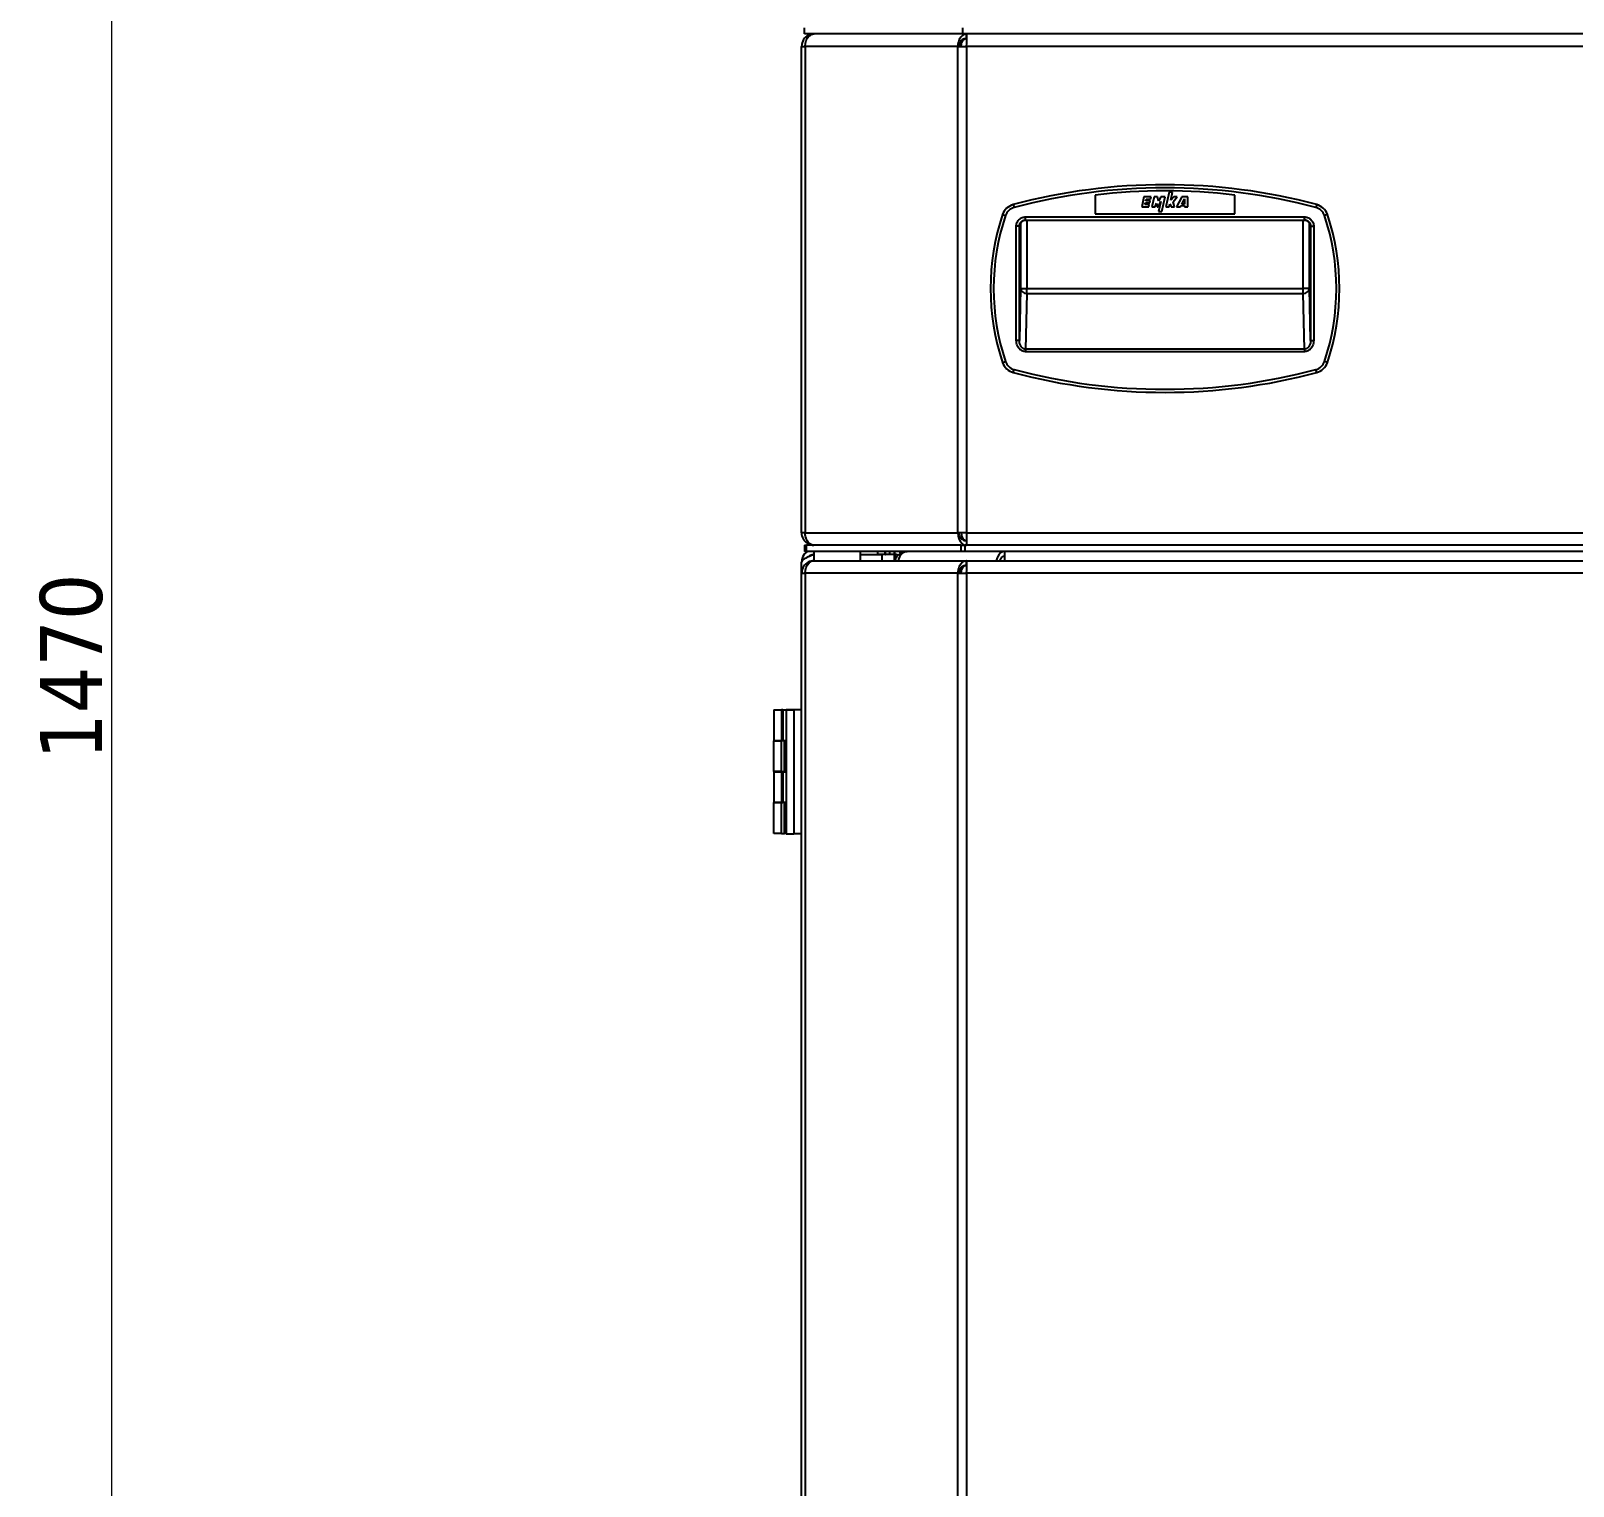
# Model space of a CAD drawing. Header units: millimetres. Extents: x 176 to 2516, y 143 to 1610.
# Drawn here: x 1520.7 to 2018.3, y 612.2 to 1081.8 of the extents above; entities that cross this region are included whole.
import ezdxf

# ---------------------------------------------------------------- set-up
doc = ezdxf.new("R2010")
doc.units = ezdxf.units.MM
doc.layers.add('Widoczne (ISO)', color=7, linetype='Continuous', lineweight=25)
doc.layers.add('Wymiary', color=164, linetype='Continuous', lineweight=9)
doc.styles.add('Tekst notatki (ISO)', font='TAHOMA.TTF')
doc.dimstyles.new('Kopia Domyślne (ISO)', dxfattribs={"dimtxt": 20, "dimasz": 20, "dimexe": 3.175, "dimexo": 0, "dimgap": 2.5, "dimtad": 1, "dimtoh": 1, "dimdec": 0, "dimrnd": 1e-08, "dimzin": 0, "dimtxsty": 'Tekst notatki (ISO)', "dimblk": 'CLOSEDBLANK', "dimcen": 15, "dimdle": 10, "dimclrd": 256, "dimclre": 256, "dimclrt": 7, "dimazin": 0, "dimtfac": 1.001486, "dimtmove": 0, "dimatfit": 2, "dimfxl": 1, "dimtolj": 1, "dimtzin": 0, "dimlwd": -1, "dimlwe": -1, "dimarcsym": 0})

# ---------------------------------------------------------------- blocks, each defined once
blk = doc.blocks.new('_CLOSEDBLANK')
at = {"color": 0, "linetype": 'ByBlock', "lineweight": -2}
for p, q in [((-1, -0.167), (-1, 0.167)), ((-1, 0.167), (0, 0)), ((0, 0), (-1, -0.167))]:
    blk.add_line(p, q, dxfattribs=at)
blk = doc.blocks.new('*D11')
at = {"layer": 'Defpoints', "color": 0}
for p in [(1834.23, 1608.26), (1546.72, 144.94), (1807.51, 144.94)]:
    blk.add_point(p, dxfattribs=at)
at = {"layer": 'Wymiary'}
for p, q in [((1834.23, 1608.26), (1543.54, 1608.26)), ((1546.72, 1588.26), (1546.72, 164.94)), ((1807.51, 144.94), (1543.54, 144.94))]:
    blk.add_line(p, q, dxfattribs=at)
at = {"layer": 'Wymiary', "xscale": 20, "yscale": 20, "zscale": 20}
for p, rotation in [((1546.72, 1608.26), 90), ((1546.72, 144.94), 270)]:
    blk.add_blockref('_CLOSEDBLANK', p, dxfattribs=dict(at, rotation=rotation))
at = {"layer": 'Wymiary', "color": 7, "insert": (1533.81, 876.6), "char_height": 20, "attachment_point": 5, "rotation": 90, "style": 'Tekst notatki (ISO)'}
blk.add_mtext('\\A1;1470', dxfattribs=at)

msp = doc.modelspace()

# ---------------------------------------------------------------- linework, layer by layer
at = {"layer": 'Widoczne (ISO)'}
for p, q in [((1770.37, 1080.76), (1770.37, 1082.76)), ((1821.37, 1080.76), (1770.37, 1080.76)), ((1773.37, 1080.76), (1773.37, 1080.76)), ((1821.37, 1080.76), (1821.37, 1082.76)), ((2420.6, 1080.76), (1821.37, 1080.76)), ((1822.6, 1079.26), (1822.6, 1080.76)), ((1769.37, 1076.76), (1770.54, 1076.76)), ((1769.37, 919.76), (1769.37, 1076.76)), ((1819.81, 1076.76), (1770.54, 1076.76)), ((1770.54, 1076.76), (1770.54, 919.76)), ((1819.81, 1076.76), (1822.64, 1076.76)), ((1819.81, 919.76), (1819.81, 1076.76)), ((1822.6, 1079.26), (1822.66, 1079.26)), ((2216.98, 1076.76), (1822.64, 1076.76)), ((1822.64, 1076.76), (1822.64, 919.76)), ((1837.69, 1025.69), (1837.94, 1024.73)), ((1864.14, 1028.76), (1864.14, 1022.71)), ((1879.84, 1028.17), (1879.12, 1025)), ((1882.14, 1028.17), (1879.84, 1028.17)), ((1880.17, 1025.71), (1880.3, 1026.27)), ((1881.58, 1025.71), (1880.17, 1025.71)), ((1880.3, 1026.27), (1881.71, 1026.27)), ((1880.43, 1026.88), (1880.57, 1027.48)), ((1881.85, 1026.88), (1880.43, 1026.88)), ((1880.57, 1027.48), (1881.98, 1027.48)), ((1881.42, 1025), (1881.58, 1025.71)), ((1881.71, 1026.27), (1881.85, 1026.88)), ((1881.98, 1027.48), (1882.14, 1028.17)), ((1883.14, 1028.17), (1882.42, 1025)), ((1884.21, 1028.17), (1883.14, 1028.17)), ((1883.5, 1025), (1883.86, 1026.14)), ((1883.86, 1026.14), (1884.09, 1025)), ((1884.57, 1026.76), (1884.21, 1028.17)), ((1884.43, 1025), (1885.27, 1026.71)), ((1885.27, 1026.71), (1884.53, 1023.43)), ((1885.26, 1028.17), (1884.57, 1026.76)), ((1886.68, 1028.17), (1885.26, 1028.17)), ((1885.61, 1023.43), (1886.68, 1028.17)), ((1887.97, 1029.74), (1886.9, 1025)), ((1889.05, 1029.74), (1887.97, 1029.74)), ((1887.98, 1025), (1888.18, 1025.89)), ((1888.18, 1025.89), (1888.65, 1025)), ((1888.47, 1027.17), (1889.05, 1029.74)), ((1889.48, 1028.17), (1888.47, 1027.17)), ((1889.31, 1026.61), (1890.55, 1028.17)), ((1889.72, 1025), (1889.31, 1026.61)), ((1890.55, 1028.17), (1889.48, 1028.17)), ((1892.04, 1028.15), (1890.31, 1025)), ((1891.68, 1025), (1891.87, 1025.37)), ((1891.87, 1025.37), (1892.94, 1025.37)), ((1894.02, 1028.15), (1892.04, 1028.15)), ((1892.07, 1025.79), (1892.94, 1027.56)), ((1892.94, 1025.79), (1892.07, 1025.79)), ((1892.94, 1027.56), (1892.94, 1025.79)), ((1892.94, 1025.37), (1892.94, 1025)), ((1894.02, 1025), (1894.02, 1028.15)), ((1909.14, 1022.71), (1909.14, 1028.76)), ((1935.59, 1025.69), (1935.33, 1024.73)), ((1834.23, 1022.45), (1835.18, 1022.14)), ((1841.66, 1021.71), (1931.62, 1021.71)), ((1841.66, 1020.71), (1841.66, 1021.71)), ((1841.66, 1020.71), (1931.62, 1020.71)), ((1842.06, 1020.71), (1842.06, 998.64)), ((1864.14, 1022.71), (1909.14, 1022.71)), ((1879.12, 1025), (1881.42, 1025)), ((1882.42, 1025), (1883.5, 1025)), ((1884.09, 1025), (1884.43, 1025)), ((1884.53, 1023.43), (1885.61, 1023.43)), ((1886.9, 1025), (1887.98, 1025)), ((1888.65, 1025), (1889.72, 1025)), ((1890.31, 1025), (1891.68, 1025)), ((1892.94, 1025), (1894.02, 1025)), ((1931.22, 998.64), (1931.22, 1020.71)), ((1931.62, 1020.71), (1931.62, 1021.71)), ((1939.04, 1022.45), (1938.09, 1022.14)), ((1838.66, 981.89), (1838.66, 1018.71)), ((1839.65, 1018.71), (1838.66, 1018.71)), ((1839.65, 981.89), (1839.65, 1018.71)), ((1839.65, 1018.71), (1839.71, 1018.71)), ((1840.06, 1019.84), (1840.06, 998.64)), ((1933.22, 998.64), (1933.22, 1019.84)), ((1933.62, 1018.71), (1933.57, 1018.71)), ((1933.62, 1018.71), (1934.62, 1018.71)), ((1933.62, 1018.71), (1933.62, 981.89)), ((1934.62, 1018.71), (1934.62, 981.89)), ((1840.06, 998.64), (1839.65, 981.89)), ((1840.06, 998.64), (1842.06, 998.64)), ((1842.06, 997.02), (1841.62, 979.03)), ((1842.06, 997.02), (1842.06, 998.64)), ((1842.06, 998.64), (1931.22, 998.64)), ((1842.06, 997.02), (1931.22, 997.02)), ((1933.22, 998.64), (1931.22, 998.64)), ((1931.22, 997.02), (1931.22, 998.64)), ((1931.65, 979.03), (1931.22, 997.02)), ((1933.62, 981.89), (1933.22, 998.64)), ((1839.65, 981.89), (1838.66, 981.89)), ((1839.82, 980.71), (1839.82, 980.71)), ((1933.45, 980.71), (1933.45, 980.71)), ((1933.62, 981.89), (1934.62, 981.89)), ((1931.65, 979.03), (1841.62, 979.03)), ((1841.62, 979.03), (1841.62, 978.22)), ((1931.65, 978.22), (1841.62, 978.22)), ((1931.65, 979.03), (1931.65, 978.22)), ((1834.23, 974.74), (1835.18, 975.06)), ((1837.69, 971.5), (1837.94, 972.47)), ((1935.59, 971.5), (1935.33, 972.47)), ((1939.04, 974.74), (1938.09, 975.06)), ((1770.54, 919.76), (1769.37, 919.76)), ((1770.37, 915.76), (1770.95, 915.76)), ((1770.37, 915.76), (1770.37, 913.76)), ((1770.54, 919.76), (1819.81, 919.76)), ((1770.95, 913.76), (1770.95, 915.76)), ((1820.78, 915.76), (1770.95, 915.76)), ((1773.37, 915.76), (1773.37, 915.76)), ((1822.64, 919.76), (1819.81, 919.76)), ((1820.78, 915.76), (1820.78, 913.76)), ((1820.78, 915.76), (1822.19, 915.76)), ((1822.19, 913.76), (1822.19, 915.76)), ((2419.77, 915.76), (1822.19, 915.76)), ((1822.6, 917.26), (1822.6, 915.76)), ((1822.6, 917.26), (1822.66, 917.26)), ((1822.64, 919.76), (2216.98, 919.76)), ((1770.95, 913.76), (1770.37, 913.76)), ((1820.78, 913.76), (1770.95, 913.76)), ((1773.37, 913.76), (1773.37, 910.76)), ((1773.4, 910.76), (1773.37, 910.76)), ((1773.37, 910.76), (1773.37, 910.76)), ((1773.4, 910.76), (1822.6, 910.76)), ((1788.37, 910.76), (1788.37, 913.76)), ((1788.37, 912.83), (1793.87, 912.83)), ((1788.37, 912.73), (1795.37, 912.73)), ((1793.87, 913.76), (1793.87, 912.83)), ((1796.37, 912.83), (1793.87, 912.83)), ((1799.37, 912.73), (1795.37, 912.73)), ((1795.37, 910.76), (1795.37, 912.73)), ((1796.37, 912.83), (1796.37, 913.76)), ((1796.37, 912.83), (1796.4, 912.83)), ((1796.4, 912.83), (1796.4, 913.76)), ((1797.87, 912.83), (1796.4, 912.83)), ((1797.87, 912.73), (1797.87, 913.76)), ((1799.37, 913.76), (1799.37, 912.73)), ((1799.37, 912.83), (1799.37, 913.76)), ((1799.37, 912.73), (1799.37, 910.76)), ((1799.37, 912.73), (1800.09, 912.73)), ((1799.37, 910.76), (1799.37, 912.73)), ((1803.37, 913.76), (1803.37, 913.76)), ((1822.19, 913.76), (1820.78, 913.76)), ((2419.77, 913.76), (1822.19, 913.76)), ((1822.7, 910.76), (1822.6, 910.76)), ((1822.6, 909.26), (1822.6, 910.76)), ((1822.7, 910.76), (2218.78, 910.76)), ((1834.93, 912.26), (1834.93, 913.76)), ((1834.93, 912.26), (1834.99, 912.26)), ((1769.37, 906.76), (1769.37, 910.33)), ((1769.37, 341.76), (1769.37, 906.76)), ((1769.37, 906.76), (1770.54, 906.76)), ((1819.81, 906.76), (1770.54, 906.76)), ((1770.54, 906.76), (1770.54, 341.76)), ((1819.81, 341.76), (1819.81, 906.76)), ((1819.81, 906.76), (1822.64, 906.76)), ((1822.6, 909.26), (1822.66, 909.26)), ((2214.78, 906.76), (1822.64, 906.76)), ((1822.64, 906.76), (1822.64, 341.76)), ((1760.37, 862.64), (1762.87, 862.64)), ((1760.37, 862.64), (1760.37, 852.64)), ((1763.37, 862.64), (1762.87, 862.64)), ((1762.87, 862.64), (1762.87, 852.64)), ((1763.37, 862.64), (1764.37, 862.64)), ((1763.37, 862.64), (1763.37, 852.64)), ((1764.37, 862.76), (1764.37, 862.64)), ((1764.37, 862.76), (1769.37, 862.76)), ((1764.37, 862.64), (1766.87, 862.64)), ((1764.37, 862.64), (1764.37, 822.64)), ((1769.37, 862.64), (1766.87, 862.64)), ((1766.87, 862.64), (1766.87, 822.64)), ((1760.37, 852.64), (1762.87, 852.64)), ((1762.87, 852.64), (1760.37, 852.64)), ((1760.37, 842.76), (1760.37, 852.64)), ((1763.37, 852.64), (1762.87, 852.64)), ((1763.37, 852.64), (1762.87, 852.64)), ((1762.87, 842.76), (1762.87, 852.64)), ((1764.37, 852.64), (1763.37, 852.64)), ((1763.87, 842.76), (1763.87, 852.64)), ((1762.87, 842.76), (1760.37, 842.76)), ((1760.37, 842.64), (1762.87, 842.64)), ((1760.37, 842.64), (1760.37, 832.76)), ((1762.87, 842.76), (1763.87, 842.76)), ((1763.37, 842.64), (1762.87, 842.64)), ((1762.87, 842.64), (1762.87, 832.76)), ((1763.37, 842.64), (1764.37, 842.64)), ((1763.37, 842.64), (1763.37, 832.76)), ((1764.37, 842.76), (1763.87, 842.76)), ((1760.37, 832.76), (1762.87, 832.76)), ((1760.37, 822.76), (1760.37, 832.76)), ((1762.87, 832.76), (1760.37, 832.76)), ((1763.37, 832.76), (1762.87, 832.76)), ((1762.87, 832.76), (1763.37, 832.76)), ((1762.87, 822.76), (1762.87, 832.76)), ((1764.37, 832.76), (1763.37, 832.76)), ((1763.87, 822.76), (1763.87, 832.76)), ((1762.87, 822.76), (1760.37, 822.76)), ((1762.87, 822.76), (1763.87, 822.76)), ((1764.37, 822.76), (1763.87, 822.76)), ((1764.37, 822.64), (1766.87, 822.64)), ((1769.37, 822.64), (1766.87, 822.64))]:
    msp.add_line(p, q, dxfattribs=at)
for centre, radius, start, end in [((1886.64, 842.11), 190, 75.0698, 104.9302), ((1886.64, 842.11), 189, 75.0698, 104.9302), ((1838.97, 1020.86), 5, 104.9302, 161.4542), ((1886.64, 842.11), 188, 83.1263, 96.8737), ((1934.3, 1020.86), 5, 18.5458, 75.0698), ((1905.34, 998.6), 75, 161.4542, 198.5458), ((1905.34, 998.6), 74, 161.4542, 198.5458), ((1838.97, 1020.86), 4, 104.9302, 161.4542), ((1934.3, 1020.86), 4, 18.5458, 75.0698), ((1867.94, 998.6), 74, 341.4542, 18.5458), ((1867.94, 998.6), 75, 341.4542, 18.5458), ((1838.97, 976.33), 5, 198.5458, 255.0698), ((1838.97, 976.33), 4, 198.5458, 255.0698), ((1886.64, 1155.09), 190, 255.0698, 284.9302), ((1886.64, 1155.09), 189, 255.0698, 284.9302), ((1934.3, 976.33), 4, 284.9302, 341.4542), ((1934.3, 976.33), 5, 284.9302, 341.4542)]:
    msp.add_arc(centre, radius, start, end, dxfattribs=at)
for centre, major_axis, ratio, start_param, end_param in [((1841.71, 1018.71), (0, 2), 0.999848, 0.000127, 1.570796), ((1841.71, 1018.71), (0, 2), 0.999848, 6.283154, 6.28328), ((1931.57, 1018.71), (0, 2), 0.999848, 6.283056, 6.283185), ((1931.57, 1018.71), (0, 2), 0.999848, 4.712389, 6.283056), ((1842.06, 998.64), (-2, 0.05), 0.808936, 0.029691, 1.590228), ((1931.22, 998.64), (2, 0.05), 0.808936, 4.692957, 6.253495)]:
    msp.add_ellipse(centre, major_axis=major_axis, ratio=ratio, start_param=start_param, end_param=end_param, dxfattribs=at)
for points, knots in [([(1773.37, 1080.76), (1772.05, 1080.76), (1770.75, 1080.06), (1770.02, 1078.95), (1769.6, 1078.31), (1769.37, 1077.53), (1769.37, 1076.76)], [0, 0, 0, 0, 0.990116, 0.990116, 0.990116, 1.570796, 1.570796, 1.570796, 1.570796]), ([(1770.54, 1076.76), (1770.55, 1078.08), (1771.05, 1079.38), (1771.84, 1080.1), (1772.3, 1080.53), (1772.85, 1080.76), (1773.4, 1080.76)], [0, 0, 0, 0, 0.990116, 0.990116, 0.990116, 1.570796, 1.570796, 1.570796, 1.570796]), ([(1822.6, 1080.76), (1821.68, 1080.76), (1820.77, 1080.06), (1820.26, 1078.95), (1819.97, 1078.31), (1819.81, 1077.53), (1819.81, 1076.76)], [0, 0, 0, 0, 0.990116, 0.990116, 0.990116, 1.570796, 1.570796, 1.570796, 1.570796]), ([(1822.64, 1076.76), (1822.65, 1078.08), (1822.66, 1079.38), (1822.68, 1080.1), (1822.68, 1080.53), (1822.69, 1080.76), (1822.7, 1080.76)], [0, 0, 0, 0, 0.990116, 0.990116, 0.990116, 1.570796, 1.570796, 1.570796, 1.570796]), ([(1822.57, 1079.26), (1822.42, 1079.26), (1822.28, 1079.25), (1821.94, 1079.18), (1821.74, 1079.12), (1821.29, 1078.91), (1821.03, 1078.73), (1820.65, 1078.32), (1820.51, 1078.13), (1820.29, 1077.68), (1820.21, 1077.43), (1820.15, 1077.03), (1820.14, 1076.9), (1820.14, 1076.76)], [-0.4725168, -0.4725168, -0.4725168, -0.4725168, -0.410716, -0.410716, -0.3268173, -0.3268173, -0.2071187, -0.2071187, -0.1240275, -0.1240275, -0.0424989, -0.0424989, -0.0013242, -0.0013242, -0.0013242, -0.0013242]), ([(1820.87, 1076.76), (1820.86, 1077.69), (1821.25, 1078.59), (1821.83, 1079), (1822.07, 1079.17), (1822.34, 1079.26), (1822.6, 1079.26)], [0, 0, 0, 0, 1.113566, 1.113566, 1.113566, 1.570796, 1.570796, 1.570796, 1.570796]), ([(1839.65, 1018.71), (1839.65, 1018.74), (1839.66, 1018.77), (1839.66, 1018.8), (1839.66, 1018.87), (1839.67, 1018.95), (1839.68, 1019.03), (1839.69, 1019.07), (1839.7, 1019.12), (1839.71, 1019.17), (1839.73, 1019.24), (1839.75, 1019.32), (1839.78, 1019.39), (1839.8, 1019.45), (1839.82, 1019.52), (1839.85, 1019.58), (1839.88, 1019.64), (1839.92, 1019.7), (1839.96, 1019.76), (1840, 1019.84), (1840.05, 1019.91), (1840.11, 1019.97), (1840.14, 1020.02), (1840.18, 1020.06), (1840.22, 1020.1), (1840.29, 1020.18), (1840.37, 1020.24), (1840.45, 1020.31), (1840.49, 1020.33), (1840.52, 1020.36), (1840.56, 1020.38), (1840.66, 1020.45), (1840.76, 1020.5), (1840.86, 1020.54), (1840.88, 1020.55), (1840.91, 1020.57), (1840.94, 1020.58), (1841.05, 1020.62), (1841.17, 1020.65), (1841.27, 1020.67), (1841.29, 1020.67), (1841.3, 1020.68), (1841.32, 1020.68), (1841.44, 1020.7), (1841.55, 1020.71), (1841.66, 1020.71)], [0, 0, 0, 0, 0.0370098, 0.0370098, 0.0370098, 0.125, 0.125, 0.125, 0.1748731, 0.1748731, 0.1748731, 0.25, 0.25, 0.25, 0.312066, 0.312066, 0.312066, 0.375, 0.375, 0.375, 0.4493944, 0.4493944, 0.4493944, 0.5, 0.5, 0.5, 0.5866314, 0.5866314, 0.5866314, 0.625, 0.625, 0.625, 0.7239381, 0.7239381, 0.7239381, 0.75, 0.75, 0.75, 0.8610945, 0.8610945, 0.8610945, 0.875, 0.875, 0.875, 1, 1, 1, 1]), ([(1841.7, 1020.71), (1841.49, 1020.71), (1841.27, 1020.67), (1840.87, 1020.54), (1840.67, 1020.43), (1840.34, 1020.18), (1840.19, 1020.02), (1840.01, 1019.76), (1839.95, 1019.67), (1839.87, 1019.5), (1839.83, 1019.41), (1839.79, 1019.27), (1839.77, 1019.21), (1839.76, 1019.13), (1839.75, 1019.11), (1839.74, 1019.05), (1839.74, 1019.03), (1839.73, 1018.99), (1839.73, 1018.98), (1839.73, 1018.96), (1839.73, 1018.96), (1839.73, 1018.96)], [0.0008467, 0.0008467, 0.0008467, 0.0008467, 0.0648275, 0.0648275, 0.128545, 0.128545, 0.1922458, 0.1922458, 0.2233186, 0.2233186, 0.25206, 0.25206, 0.271685, 0.271685, 0.2819856, 0.2819856, 0.2967691, 0.2967691, 0.3117317, 0.3117317, 0.3284686, 0.3284686, 0.3284686, 0.3284686]), ([(1933.55, 1018.96), (1933.55, 1018.96), (1933.55, 1018.96), (1933.54, 1018.99), (1933.54, 1019.01), (1933.53, 1019.07), (1933.53, 1019.09), (1933.52, 1019.14), (1933.51, 1019.18), (1933.49, 1019.26), (1933.47, 1019.31), (1933.43, 1019.43), (1933.4, 1019.51), (1933.31, 1019.7), (1933.24, 1019.82), (1933.04, 1020.08), (1932.89, 1020.22), (1932.57, 1020.45), (1932.37, 1020.55), (1931.98, 1020.68), (1931.78, 1020.71), (1931.58, 1020.71)], [0.1506156, 0.1506156, 0.1506156, 0.1506156, 0.1695582, 0.1695582, 0.1913552, 0.1913552, 0.2003777, 0.2003777, 0.2146269, 0.2146269, 0.2306688, 0.2306688, 0.2552818, 0.2552818, 0.2965836, 0.2965836, 0.3547354, 0.3547354, 0.4179797, 0.4179797, 0.4782722, 0.4782722, 0.4782722, 0.4782722]), ([(1931.62, 1020.71), (1931.65, 1020.71), (1931.68, 1020.71), (1931.71, 1020.71), (1931.78, 1020.7), (1931.86, 1020.7), (1931.94, 1020.68), (1931.99, 1020.67), (1932.04, 1020.67), (1932.09, 1020.65), (1932.16, 1020.64), (1932.23, 1020.61), (1932.31, 1020.59), (1932.37, 1020.56), (1932.43, 1020.54), (1932.5, 1020.51), (1932.56, 1020.48), (1932.62, 1020.44), (1932.68, 1020.4), (1932.75, 1020.36), (1932.83, 1020.31), (1932.89, 1020.25), (1932.94, 1020.21), (1932.98, 1020.18), (1933.02, 1020.13), (1933.1, 1020.06), (1933.16, 1019.99), (1933.22, 1019.9), (1933.25, 1019.87), (1933.28, 1019.83), (1933.3, 1019.8), (1933.36, 1019.7), (1933.41, 1019.6), (1933.46, 1019.5), (1933.47, 1019.47), (1933.48, 1019.45), (1933.49, 1019.42), (1933.53, 1019.31), (1933.56, 1019.19), (1933.59, 1019.08), (1933.59, 1019.07), (1933.59, 1019.06), (1933.59, 1019.05), (1933.61, 1018.93), (1933.62, 1018.81), (1933.62, 1018.71)], [0, 0, 0, 0, 0.0376467, 0.0376467, 0.0376467, 0.125, 0.125, 0.125, 0.1755744, 0.1755744, 0.1755744, 0.25, 0.25, 0.25, 0.3127972, 0.3127972, 0.3127972, 0.375, 0.375, 0.375, 0.4501662, 0.4501662, 0.4501662, 0.5, 0.5, 0.5, 0.5874284, 0.5874284, 0.5874284, 0.625, 0.625, 0.625, 0.7247544, 0.7247544, 0.7247544, 0.75, 0.75, 0.75, 0.8619448, 0.8619448, 0.8619448, 0.875, 0.875, 0.875, 1, 1, 1, 1]), ([(1839.73, 1019.01), (1839.73, 1018.91), (1839.72, 1018.76), (1839.71, 1018.71), (1839.71, 1018.71)], [0.3438424, 0.3438424, 0.3438424, 0.3438424, 0.6666667, 1, 1, 1, 1]), ([(1933.57, 1018.71), (1933.56, 1018.71), (1933.55, 1018.76), (1933.54, 1018.91), (1933.54, 1019.01)], [0, 0, 0, 0, 0.3333333, 0.6565337, 0.6565337, 0.6565337, 0.6565337]), ([(1841.62, 979.03), (1841.58, 979.03), (1841.53, 979.03), (1841.48, 979.03), (1841.38, 979.04), (1841.28, 979.07), (1841.18, 979.1), (1841.13, 979.12), (1841.08, 979.14), (1841.03, 979.16), (1840.93, 979.2), (1840.83, 979.26), (1840.74, 979.33), (1840.69, 979.36), (1840.64, 979.4), (1840.59, 979.44), (1840.5, 979.52), (1840.41, 979.62), (1840.32, 979.73), (1840.28, 979.78), (1840.24, 979.84), (1840.2, 979.9), (1840.12, 980.02), (1840.04, 980.15), (1839.98, 980.3), (1839.94, 980.38), (1839.91, 980.45), (1839.88, 980.53), (1839.83, 980.69), (1839.78, 980.86), (1839.74, 981.04), (1839.72, 981.13), (1839.7, 981.22), (1839.69, 981.32), (1839.67, 981.5), (1839.65, 981.69), (1839.65, 981.89)], [0, 0, 0, 0, 0.055686, 0.055686, 0.055686, 0.166667, 0.166667, 0.166667, 0.22232, 0.22232, 0.22232, 0.333333, 0.333333, 0.333333, 0.38889, 0.38889, 0.38889, 0.5, 0.5, 0.5, 0.555818, 0.555818, 0.555818, 0.666667, 0.666667, 0.666667, 0.722049, 0.722049, 0.722049, 0.833333, 0.833333, 0.833333, 0.889689, 0.889689, 0.889689, 1, 1, 1, 1]), ([(1934.62, 981.89), (1934.62, 981.56), (1934.55, 980.95), (1934.27, 980.08), (1933.86, 979.38), (1933.35, 978.84), (1932.8, 978.48), (1932.23, 978.26), (1931.84, 978.22), (1931.65, 978.22)], [0, 0, 0, 0, 0.1428571, 0.2857143, 0.4285714, 0.5714286, 0.7142857, 0.8571429, 1, 1, 1, 1]), ([(1933.62, 981.89), (1933.62, 981.69), (1933.61, 981.5), (1933.58, 981.32), (1933.57, 981.22), (1933.55, 981.13), (1933.54, 981.04), (1933.5, 980.86), (1933.45, 980.69), (1933.39, 980.53), (1933.36, 980.45), (1933.33, 980.38), (1933.3, 980.3), (1933.23, 980.15), (1933.16, 980.02), (1933.08, 979.9), (1933.04, 979.84), (1932.99, 979.78), (1932.95, 979.73), (1932.87, 979.62), (1932.78, 979.52), (1932.68, 979.44), (1932.63, 979.4), (1932.59, 979.36), (1932.54, 979.33), (1932.44, 979.26), (1932.35, 979.2), (1932.25, 979.16), (1932.2, 979.14), (1932.15, 979.12), (1932.1, 979.1), (1932, 979.07), (1931.9, 979.04), (1931.8, 979.03), (1931.75, 979.03), (1931.7, 979.03), (1931.65, 979.03)], [0.0000001, 0.0000001, 0.0000001, 0.0000001, 0.1103112, 0.1103112, 0.1103112, 0.1666667, 0.1666667, 0.1666667, 0.277951, 0.277951, 0.277951, 0.3333333, 0.3333333, 0.3333333, 0.4441825, 0.4441825, 0.4441825, 0.5, 0.5, 0.5, 0.6111097, 0.6111097, 0.6111097, 0.6666667, 0.6666667, 0.6666667, 0.7776805, 0.7776805, 0.7776805, 0.8333333, 0.8333333, 0.8333333, 0.9443135, 0.9443135, 0.9443135, 1, 1, 1, 1]), ([(1769.37, 919.76), (1769.37, 918.44), (1770.07, 917.14), (1771.17, 916.41), (1771.82, 915.99), (1772.59, 915.76), (1773.37, 915.76)], [0, 0, 0, 0, 0.990116, 0.990116, 0.990116, 1.570796, 1.570796, 1.570796, 1.570796]), ([(1773.4, 915.76), (1772.46, 915.76), (1771.54, 916.46), (1771.01, 917.56), (1770.71, 918.21), (1770.54, 918.98), (1770.54, 919.76)], [0, 0, 0, 0, 0.990116, 0.990116, 0.990116, 1.570796, 1.570796, 1.570796, 1.570796]), ([(1819.81, 919.76), (1819.8, 918.44), (1820.29, 917.14), (1821.07, 916.41), (1821.52, 915.99), (1822.06, 915.76), (1822.6, 915.76)], [0, 0, 0, 0, 0.990116, 0.990116, 0.990116, 1.570796, 1.570796, 1.570796, 1.570796]), ([(1820.14, 919.76), (1820.14, 919.64), (1820.15, 919.51), (1820.19, 919.22), (1820.23, 919.05), (1820.37, 918.64), (1820.5, 918.42), (1820.84, 917.96), (1821.08, 917.76), (1821.54, 917.48), (1821.76, 917.39), (1822.17, 917.28), (1822.37, 917.26), (1822.57, 917.26)], [-0.4794174, -0.4794174, -0.4794174, -0.4794174, -0.4422521, -0.4422521, -0.3886757, -0.3886757, -0.302969, -0.302969, -0.1861021, -0.1861021, -0.0888249, -0.0888249, -0.0042054, -0.0042054, -0.0042054, -0.0042054]), ([(1820.87, 919.76), (1820.86, 918.83), (1821.25, 917.93), (1821.83, 917.52), (1822.07, 917.35), (1822.34, 917.26), (1822.6, 917.26)], [0, 0, 0, 0, 1.113566, 1.113566, 1.113566, 1.570796, 1.570796, 1.570796, 1.570796]), ([(1822.7, 915.76), (1822.68, 915.76), (1822.67, 916.46), (1822.66, 917.56), (1822.65, 918.21), (1822.65, 918.98), (1822.64, 919.76)], [0, 0, 0, 0, 0.990116, 0.990116, 0.990116, 1.570796, 1.570796, 1.570796, 1.570796]), ([(1771.31, 913.75), (1770.84, 913.47), (1770.42, 913.09), (1770.1, 912.64), (1769.63, 911.97), (1769.37, 911.15), (1769.37, 910.33)], [-0.6555253, -0.6555253, -0.6555253, -0.6555253, -0.3919644, -0.3919644, -0.3919644, 0, 0, 0, 0]), ([(1771.49, 911.99), (1770.94, 911.75), (1770.46, 911.51), (1770.1, 911.27), (1769.63, 910.96), (1769.37, 910.64), (1769.37, 910.33)], [-0.6896629, -0.6896629, -0.6896629, -0.6896629, -0.3919644, -0.3919644, -0.3919644, 0, 0, 0, 0]), ([(1773.37, 910.76), (1772.05, 910.76), (1770.75, 910.06), (1770.02, 908.95), (1769.6, 908.31), (1769.37, 907.53), (1769.37, 906.76)], [0, 0, 0, 0, 0.990116, 0.990116, 0.990116, 1.570796, 1.570796, 1.570796, 1.570796]), ([(1770.54, 906.76), (1770.55, 908.08), (1771.05, 909.38), (1771.84, 910.1), (1772.3, 910.53), (1772.85, 910.76), (1773.4, 910.76)], [0, 0, 0, 0, 0.990116, 0.990116, 0.990116, 1.570796, 1.570796, 1.570796, 1.570796]), ([(1771.5, 911.98), (1771.69, 912.2), (1771.92, 912.39), (1772.17, 912.53), (1772.54, 912.73), (1772.95, 912.83), (1773.37, 912.83)], [0.4606491, 0.4606491, 0.4606491, 0.4606491, 0.6838471, 0.6838471, 0.6838471, 1, 1, 1, 1]), ([(1772.33, 912.33), (1772.42, 912.42), (1772.51, 912.5), (1772.61, 912.57), (1772.85, 912.73), (1773.11, 912.82), (1773.37, 912.83)], [0.9261106, 0.9261106, 0.9261106, 0.9261106, 1.1135664, 1.1135664, 1.1135664, 1.5494412, 1.5494412, 1.5494412, 1.5494412]), ([(1803.37, 913.76), (1802.05, 913.76), (1800.75, 913.06), (1800.02, 911.95), (1799.78, 911.59), (1799.6, 911.18), (1799.49, 910.76)], [0, 0, 0, 0, 0.990116, 0.990116, 0.990116, 1.318116, 1.318116, 1.318116, 1.318116]), ([(1800.64, 910.76), (1800.82, 911.7), (1801.25, 912.56), (1801.84, 913.1), (1802.3, 913.53), (1802.85, 913.76), (1803.4, 913.76)], [0.25268, 0.25268, 0.25268, 0.25268, 0.990116, 0.990116, 0.990116, 1.570796, 1.570796, 1.570796, 1.570796]), ([(1822.6, 910.76), (1821.68, 910.76), (1820.77, 910.06), (1820.26, 908.95), (1819.97, 908.31), (1819.81, 907.53), (1819.81, 906.76)], [0, 0, 0, 0, 0.990116, 0.990116, 0.990116, 1.570796, 1.570796, 1.570796, 1.570796]), ([(1822.64, 906.76), (1822.65, 908.08), (1822.66, 909.38), (1822.68, 910.1), (1822.68, 910.53), (1822.69, 910.76), (1822.7, 910.76)], [0, 0, 0, 0, 0.990116, 0.990116, 0.990116, 1.570796, 1.570796, 1.570796, 1.570796]), ([(1834.93, 913.76), (1834, 913.76), (1833.09, 913.06), (1832.58, 911.95), (1832.42, 911.59), (1832.29, 911.18), (1832.22, 910.76)], [0, 0, 0, 0, 0.990116, 0.990116, 0.990116, 1.318116, 1.318116, 1.318116, 1.318116]), ([(1833.34, 910.75), (1833.5, 911.29), (1833.79, 911.74), (1834.16, 912), (1834.39, 912.17), (1834.66, 912.26), (1834.93, 912.26)], [0.411517, 0.411517, 0.411517, 0.411517, 1.113566, 1.113566, 1.113566, 1.570796, 1.570796, 1.570796, 1.570796]), ([(1834.97, 910.76), (1834.98, 911.7), (1834.99, 912.56), (1835, 913.1), (1835, 913.53), (1835.01, 913.76), (1835.02, 913.76)], [0.25268, 0.25268, 0.25268, 0.25268, 0.990116, 0.990116, 0.990116, 1.570796, 1.570796, 1.570796, 1.570796]), ([(1822.57, 909.26), (1822.44, 909.26), (1822.31, 909.25), (1822.02, 909.2), (1821.85, 909.16), (1821.34, 908.95), (1821.02, 908.73), (1820.62, 908.28), (1820.48, 908.08), (1820.28, 907.64), (1820.21, 907.41), (1820.15, 907.03), (1820.14, 906.89), (1820.14, 906.76)], [-0.4485996, -0.4485996, -0.4485996, -0.4485996, -0.3997878, -0.3997878, -0.3373329, -0.3373329, -0.1984114, -0.1984114, -0.1173327, -0.1173327, -0.0408772, -0.0408772, 0, 0, 0, 0]), ([(1820.87, 906.76), (1820.86, 907.69), (1821.25, 908.59), (1821.83, 909), (1822.07, 909.17), (1822.34, 909.26), (1822.6, 909.26)], [0, 0, 0, 0, 1.113566, 1.113566, 1.113566, 1.570796, 1.570796, 1.570796, 1.570796])]:
    msp.add_open_spline(points, degree=3, knots=knots, dxfattribs=at)
for points in [[(1822.6, 1079.26), (1822.59, 1079.26), (1822.58, 1079.26), (1822.57, 1079.26)], [(1838.66, 1018.71), (1838.66, 1018.86), (1838.68, 1019.17), (1838.81, 1019.73), (1839.08, 1020.3), (1839.49, 1020.82), (1840, 1021.24), (1840.58, 1021.53), (1841.16, 1021.68), (1841.49, 1021.71), (1841.66, 1021.71)], [(1931.62, 1021.71), (1931.77, 1021.71), (1932.09, 1021.69), (1932.65, 1021.55), (1933.22, 1021.27), (1933.74, 1020.87), (1934.16, 1020.35), (1934.45, 1019.78), (1934.6, 1019.2), (1934.62, 1018.87), (1934.62, 1018.71)], [(1839.74, 1019.04), (1839.74, 1019.04), (1839.74, 1019.04), (1839.74, 1019.04)], [(1933.54, 1019.04), (1933.54, 1019.04), (1933.54, 1019.04), (1933.54, 1019.04)], [(1841.62, 978.22), (1841.43, 978.22), (1841.05, 978.26), (1840.47, 978.48), (1839.92, 978.84), (1839.42, 979.38), (1839, 980.08), (1838.72, 980.95), (1838.66, 981.56), (1838.66, 981.89)], [(1822.57, 917.26), (1822.58, 917.26), (1822.59, 917.26), (1822.6, 917.26)], [(1773.37, 912.73), (1772.72, 912.48), (1772.07, 912.23), (1771.49, 911.99)], [(1800.53, 912.58), (1800.14, 912.74), (1799.75, 912.83), (1799.37, 912.83)], [(1799.37, 912.73), (1799.37, 912.48), (1799.53, 912.23), (1799.83, 911.99)], [(1799.83, 911.99), (1799.89, 911.97), (1799.95, 911.95), (1800.01, 911.94)], [(1799.83, 911.99), (1799.88, 911.95), (1799.92, 911.91), (1799.97, 911.88)], [(1800.74, 913.75), (1800.94, 913.59), (1801.13, 913.41), (1801.33, 913.2)], [(1822.6, 909.26), (1822.59, 909.26), (1822.58, 909.26), (1822.57, 909.26)]]:
    msp.add_open_spline(points, degree=3, dxfattribs=at)

# ---------------------------------------------------------------- dimensions: what is measured, and where the dimension line sits
at = {"layer": 'Wymiary'}
dim = msp.add_linear_dim(base=(1546.72, 144.94), p1=(1834.23, 1608.26), p2=(1807.51, 144.94), angle=90, text='1470', dimstyle='Kopia Domyślne (ISO)', dxfattribs=at)
dim.commit()
dim.dimension.update_dxf_attribs({"geometry": '*D11', "text_midpoint": (1533.81, 876.6)})

doc.saveas('drawing.dxf')
